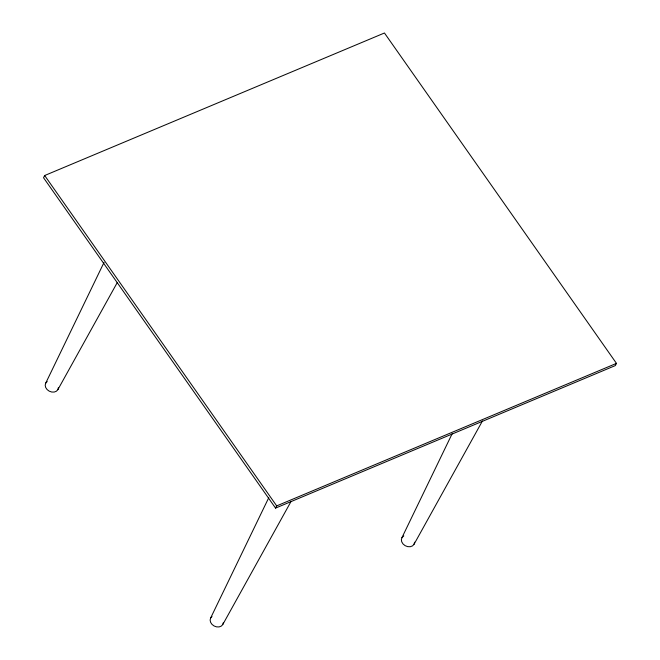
<?xml version="1.0" encoding="UTF-8"?>
<svg xmlns="http://www.w3.org/2000/svg" width="660" height="660" viewBox="0 0 660 660"><rect width="100%" height="100%" fill="white"/><g stroke="black" fill="none" stroke-linecap="round" stroke-linejoin="round"><path stroke-width="0.99" d="M45.763 383.039L104.074 262.342M210.556 618.181L268.785 497.64M401.923 537.685L452.166 433.702M44.674 175.519L43.527 177.721L275.55 508.101L615.326 365.582L616.473 363.379L384.45 33L44.674 175.519L276.688 505.898L275.55 508.101M222.931 624.261L290.945 501.633M57.849 389.689L117.282 282.538M414.01 544.335L482.435 420.973M276.688 505.898L616.473 363.379M223.352 622.619A6.897 5.453 27.4 0 1 214.096 625.985A6.897 5.453 27.4 0 1 211.992 616.473M414.587 542.182A6.897 5.453 27.4 0 1 405.091 545.647A6.897 5.453 27.4 0 1 403.788 535.912M58.426 387.536A6.897 5.453 27.4 0 1 49.203 391.149A6.897 5.453 27.4 0 1 47.182 381.529"/></g></svg>
